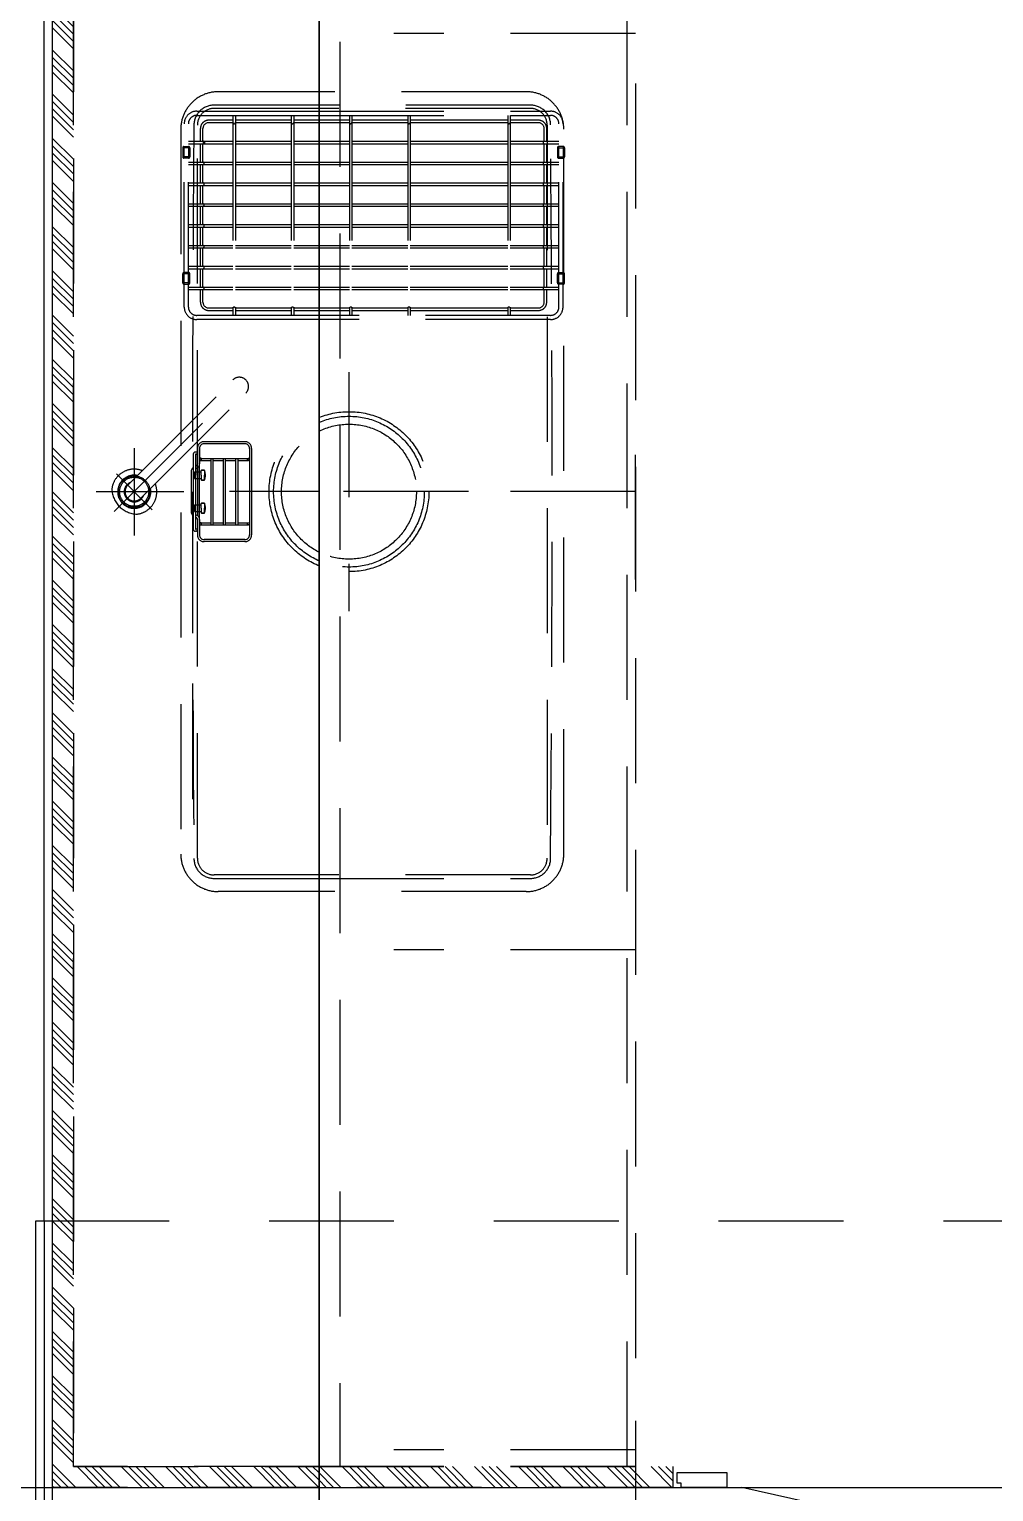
# Model space of a CAD drawing. Header units: millimetres. Extents: x 6886222 to 6919728, y 230959 to 276095.
# Drawn here: x 6906420 to 6907579, y 245364 to 247119 of the extents above; entities that cross this region are included whole.
import ezdxf
from ezdxf.xclip import XClip

# ---------------------------------------------------------------- set-up
doc = ezdxf.new("R2010")
doc.units = ezdxf.units.MM
doc.header["$LTSCALE"] = 100
doc.header["$XCLIPFRAME"] = 2
for name, pattern in [('ST-DASH', [2.7, 1.5, -1.2]), ('U-74D-EX$0$CEN', [62, 60, -1, 0, -1]), ('U-74D-EX$0$HID', [2.3, 1.5, -0.8]), ('Udw-301-L-TF$0$HID', [2.3, 1.5, -0.8])]:
    doc.linetypes.add(name, pattern=pattern)
for name, color, linetype in [('BP', 7, 'Continuous'), ('U-74D-EX$0$C-DOOR', 1, 'Continuous'), ('U-74D-EX$0$CEN', 1, 'U-74D-EX$0$CEN'), ('U-74D-EX$0$DOR', 4, 'Continuous'), ('U-74D-EX$0$FUR_미설치가구', 8, 'U-74D-EX$0$HID'), ('Udw-301-L-TF$0$COL', 2, 'Continuous'), ('Udw-301-L-TF$0$FUR_미설치가구', 8, 'Udw-301-L-TF$0$HID'), ('Udw-301-L-TF$0$INSUL_line', 8, 'Continuous'), ('결로방지', 4, 'ST-DASH')]:
    doc.layers.add(name, color=color, linetype=linetype)
for name, color, linetype, plot in [('CUT-LINE', 105, 'Continuous', False), ('U-74D-EX$0$MC', 152, 'Continuous', False), ('Udw-301-L-TF$0$CUT-LINE', 105, 'Continuous', False), ('Udw-301-L-TF$0$MC', 152, 'Continuous', False)]:
    doc.layers.add(name, color=color, linetype=linetype, plot=plot)
pattern_1 = [(225, (-282581.99, -505929.99), (26.5165043, -26.5165043), []), (225, (-282590.83, -505929.99), (26.5165043, -26.5165043), []), (225, (-282599.67, -505929.99), (26.5165043, -26.5165043), []), (225, (-282608.508, -505929.99), (26.5165043, -26.5165043), [])]

# ---------------------------------------------------------------- blocks, each defined once
blk = doc.blocks.new('Udw-301-L-TF$0$74D_주방가구_1')
at = {"layer": 'Udw-301-L-TF$0$FUR_미설치가구', "linetype": 'Udw-301-L-TF$0$HID'}
h = blk.add_hatch(dxfattribs=at)
h.set_pattern_fill('ANSI34', color=256, scale=50, angle=180)
h.set_pattern_definition(pattern_1)
h.paths.add_polyline_path([(-3000, -745), (-2975, -745), (-2975, -25), (-25, -25), (-25, -2480), (0, -2480), (0, 0), (-3000, 0)])
for p, q in [((-1805.1, -157.5), (-1805.1, -52.5)), ((-1829, -74.1), (-1667.1, -236)), ((-1826.7, -119.7), (-1783.6, -76.6)), ((-1752.6, -98), (-1857.6, -98)), ((-1797.2, -90.2), (-1671, -216.5)), ((-1812.9, -105.9), (-1686.7, -232.2)), ((-1370, -154), (-2240, -154)), ((-1556, -157.8), (-1556, -163.4)), ((-1556, -157.8), (-1542, -157.8)), ((-1554.5, -156.3), (-1543.5, -156.3)), ((-1554.5, -164.9), (-1554.5, -156.3)), ((-1543.5, -164.9), (-1543.5, -156.3)), ((-1542, -163.4), (-1542, -157.8)), ((-1404.8, -163.4), (-1404.8, -157.8)), ((-1390.8, -157.8), (-1404.8, -157.8)), ((-1392.3, -156.3), (-1403.3, -156.3)), ((-1403.3, -164.9), (-1403.3, -156.3)), ((-1392.3, -164.9), (-1392.3, -156.3)), ((-1390.8, -157.8), (-1390.8, -163.4)), ((-2245, -174), (-1365, -174)), ((-1805.1, -168), (-2174, -168)), ((-1838.3, -174), (-1857, -174)), ((-1852.5, -172.8), (-1852.5, -171.5)), ((-1760, -169), (-1850, -169)), ((-1850, -172.8), (-1850, -172)), ((-1760.5, -171.5), (-1849.5, -171.5)), ((-1836.3, -172.9), (-1835.3, -171.5)), ((-1834.2, -174.3), (-1832.3, -171.5)), ((-1776, -174), (-1834, -174)), ((-1833.7, -169), (-1833.5, -168.7)), ((-1780.7, -166.5), (-1829.3, -166.5)), ((-1828.8, -170.6), (-1828.8, -178.6)), ((-1824.8, -170.6), (-1828.8, -170.6)), ((-1824.8, -170.6), (-1820.8, -170.6)), ((-1820.8, -170.6), (-1820.8, -178.6)), ((-1789.2, -170.6), (-1789.2, -178.6)), ((-1785.2, -170.6), (-1789.2, -170.6)), ((-1785.2, -170.6), (-1781.2, -170.6)), ((-1781.2, -170.6), (-1781.2, -178.6)), ((-1775.8, -174.3), (-1777.7, -171.5)), ((-1776.3, -169), (-1776.5, -168.7)), ((-1773.7, -172.9), (-1774.7, -171.5)), ((-1753, -174), (-1771.7, -174)), ((-1760, -172.8), (-1760, -172)), ((-1757.5, -172.8), (-1757.5, -171.5)), ((-1598.4, -598.1), (-1598.4, -173.1)), ((-1593.4, -598.1), (-1593.4, -173.1)), ((-1583.4, -158.1), (-1363.4, -158.1)), ((-1583.4, -163.1), (-1363.4, -163.1)), ((-1562.4, -163.1), (-1562.4, -216.6)), ((-1559.4, -163.1), (-1559.4, -216.6)), ((-1556, -163.4), (-1542, -163.4)), ((-1554.5, -164.9), (-1543.5, -164.9)), ((-1537.4, -163.1), (-1537.4, -216.6)), ((-1534.4, -163.1), (-1534.4, -216.6)), ((-1512.4, -163.1), (-1512.4, -216.6)), ((-1509.4, -163.1), (-1509.4, -216.6)), ((-1487.4, -163.1), (-1487.4, -216.6)), ((-1484.4, -163.1), (-1484.4, -216.6)), ((-1462.4, -163.1), (-1462.4, -216.6)), ((-1459.4, -163.1), (-1459.4, -216.6)), ((-1437.4, -163.1), (-1437.4, -216.6)), ((-1434.4, -163.1), (-1434.4, -216.6)), ((-1412.4, -163.1), (-1412.4, -216.6)), ((-1409.4, -163.1), (-1409.4, -216.6)), ((-1390.8, -163.4), (-1404.8, -163.4)), ((-1392.3, -164.9), (-1403.3, -164.9)), ((-1387.4, -163.1), (-1387.4, -216.6)), ((-1384.4, -163.1), (-1384.4, -216.6)), ((-1353.4, -173.1), (-1353.4, -598.1)), ((-1348.4, -173.1), (-1348.4, -598.1)), ((-1865, -231), (-1865, -182)), ((-1862.5, -231), (-1862.5, -182)), ((-1838.3, -176.5), (-1857, -176.5)), ((-1845, -177.8), (-1845, -235.3)), ((-1845, -190.3), (-1765, -190.3)), ((-1845, -192.8), (-1765, -192.8)), ((-1842.5, -177.8), (-1842.5, -190.3)), ((-1842.5, -192.8), (-1842.5, -205.3)), ((-1838.3, -176.5), (-1771.7, -176.5)), ((-1830.8, -179.1), (-1830.8, -182.2)), ((-1830.8, -182.2), (-1830.8, -179.1)), ((-1830.6, -182.6), (-1824.8, -182.6)), ((-1824.8, -178.6), (-1830.3, -178.6)), ((-1824.8, -178.6), (-1819.3, -178.6)), ((-1818.9, -182.6), (-1824.8, -182.6)), ((-1818.8, -179.1), (-1818.8, -182.2)), ((-1818.8, -182.2), (-1818.8, -179.1)), ((-1791.2, -179.1), (-1791.2, -182.2)), ((-1791.2, -182.2), (-1791.2, -179.1)), ((-1791.1, -182.6), (-1785.2, -182.6)), ((-1785.2, -178.6), (-1790.7, -178.6)), ((-1785.2, -178.6), (-1779.7, -178.6)), ((-1779.4, -182.6), (-1785.2, -182.6)), ((-1779.2, -179.1), (-1779.2, -182.2)), ((-1779.2, -182.2), (-1779.2, -179.1)), ((-1753, -176.5), (-1771.7, -176.5)), ((-1767.5, -177.8), (-1767.5, -190.3)), ((-1767.5, -192.8), (-1767.5, -205.3)), ((-1765, -177.8), (-1765, -235.3)), ((-1747.5, -231), (-1747.5, -182)), ((-1745, -231), (-1745, -182)), ((-1587.5, -187.6), (-1587.5, -216.6)), ((-1584.5, -187.6), (-1584.5, -216.6)), ((-1577.5, -177.6), (-1562.4, -177.6)), ((-1577.5, -180.6), (-1562.4, -180.6)), ((-1559.4, -177.6), (-1537.4, -177.6)), ((-1559.4, -180.6), (-1537.4, -180.6)), ((-1534.4, -177.6), (-1512.4, -177.6)), ((-1534.4, -180.6), (-1512.4, -180.6)), ((-1509.4, -177.6), (-1487.4, -177.6)), ((-1509.4, -180.6), (-1487.4, -180.6)), ((-1484.4, -177.6), (-1462.4, -177.6)), ((-1484.4, -180.6), (-1462.4, -180.6)), ((-1459.4, -177.6), (-1437.4, -177.6)), ((-1459.4, -180.6), (-1437.4, -180.6)), ((-1434.4, -177.6), (-1412.4, -177.6)), ((-1434.4, -180.6), (-1412.4, -180.6)), ((-1409.4, -177.6), (-1387.4, -177.6)), ((-1409.4, -180.6), (-1387.4, -180.6)), ((-1385.9, -180.6), (-1385.9, -183.1)), ((-1384.4, -177.6), (-1369.2, -177.6)), ((-1384.4, -180.6), (-1369.2, -180.6)), ((-1362.2, -216.6), (-1362.2, -187.6)), ((-1359.2, -216.6), (-1359.2, -187.6)), ((-2285, -569), (-2285, -199)), ((-2285, -569), (-2285, -199)), ((-2265, -574), (-2265, -194)), ((-2265, -574), (-2265, -194)), ((-1845, -205.3), (-1765, -205.3)), ((-1845, -207.8), (-1765, -207.8)), ((-1842.5, -207.8), (-1842.5, -220.3)), ((-1767.5, -207.8), (-1767.5, -220.3)), ((-1345, -574), (-1345, -194)), ((-1325, -569), (-1325, -199)), ((-1845, -220.3), (-1765, -220.3)), ((-1845, -222.8), (-1765, -222.8)), ((-1842.5, -222.8), (-1842.5, -235.3)), ((-1805, -499.4), (-1805, -212.6)), ((-1767.5, -222.8), (-1767.5, -235.3)), ((-1353.4, -216.6), (-1593.4, -216.6)), ((-1353.4, -219.6), (-1593.4, -219.6)), ((-1587.5, -219.6), (-1587.5, -286.6)), ((-1584.5, -219.5), (-1584.5, -286.6)), ((-1562.4, -219.6), (-1562.4, -286.6)), ((-1559.4, -219.6), (-1559.4, -286.6)), ((-1537.4, -219.6), (-1537.4, -286.6)), ((-1534.4, -219.6), (-1534.4, -286.6)), ((-1512.4, -219.6), (-1512.4, -286.6)), ((-1509.4, -219.6), (-1509.4, -286.6)), ((-1487.4, -219.6), (-1487.4, -286.6)), ((-1484.4, -219.6), (-1484.4, -286.6)), ((-1462.4, -219.6), (-1462.4, -286.6)), ((-1459.4, -219.6), (-1459.4, -286.6)), ((-1437.4, -219.6), (-1437.4, -286.6)), ((-1434.4, -219.6), (-1434.4, -286.6)), ((-1412.4, -219.6), (-1412.4, -286.6)), ((-1409.4, -219.6), (-1409.4, -286.6)), ((-1387.4, -219.6), (-1387.4, -286.6)), ((-1384.4, -219.6), (-1384.4, -286.6)), ((-1362.2, -286.6), (-1362.2, -219.5)), ((-1359.2, -286.6), (-1359.2, -219.6)), ((-1753, -236.5), (-1857, -236.5)), ((-1753, -239), (-1857, -239)), ((-1353.4, -286.6), (-1593.4, -286.6)), ((-1353.4, -289.6), (-1593.4, -289.6)), ((-1587.5, -289.6), (-1587.5, -356.6)), ((-1584.5, -289.5), (-1584.5, -356.6)), ((-1562.4, -289.6), (-1562.4, -356.6)), ((-1559.4, -289.6), (-1559.4, -356.6)), ((-1537.4, -289.6), (-1537.4, -356.6)), ((-1534.4, -289.6), (-1534.4, -356.6)), ((-1512.4, -289.6), (-1512.4, -356.6)), ((-1509.4, -289.6), (-1509.4, -356.6)), ((-1487.4, -289.6), (-1487.4, -356.6)), ((-1484.4, -289.6), (-1484.4, -356.6)), ((-1462.4, -289.6), (-1462.4, -356.6)), ((-1459.4, -289.6), (-1459.4, -356.6)), ((-1437.4, -289.6), (-1437.4, -356.6)), ((-1434.4, -289.6), (-1434.4, -356.6)), ((-1412.4, -289.6), (-1412.4, -356.6)), ((-1409.4, -289.6), (-1409.4, -356.6)), ((-1387.4, -289.6), (-1387.4, -356.6)), ((-1384.4, -289.6), (-1384.4, -356.6)), ((-1362.2, -356.6), (-1362.2, -289.5)), ((-1359.2, -356.6), (-1359.2, -289.6))]:
    blk.add_line(p, q, dxfattribs=at)
for points in [[(-25, -2480), (-25, -25), (-2975, -25), (-2975, -745), (-3000, -745), (-3000, 0), (0, 0), (0, -2480)], [(-2975, -700), (-2975, -25), (-25, -25), (-25, -2500), (-1880, -2500), (-1880, -1800), (-625, -1800), (-625, -700)]]:
    blk.add_lwpolyline(points, close=True, dxfattribs=at)
blk.add_lwpolyline([(-2975, -25), (-345, -25), (-345, -345), (-2975, -345), (-2975, -25)], dxfattribs=at)
blk.add_lwpolyline([(-2269.1, -574.2, 0.411495), (-2245.4, -598.2, 0.004118), (-1364.9, -598.2, 0.411495), (-1341.1, -574.2), (-1341.1, -193.8, 0.411495), (-1364.9, -169.8, 0.004118), (-2245.4, -169.8, 0.411495), (-2269.1, -193.8)], format="xyb", close=True, dxfattribs=at)
for centre, radius in [((-1805.1, -98), 19), ((-1805.1, -98), 17.5), ((-1843.7, -235.3), 1.25), ((-1766.2, -235.3), 1.25), ((-1805, -356), 96), ((-1805, -356), 90.5), ((-1805, -356), 81)]:
    blk.add_circle(centre, radius, dxfattribs=at)
for centre, radius, start, end in [((-1800.8, -102.4), 31.2, 91.9219, 178.0781), ((-1805.1, -98.1), 19.9, 348.903, 281.097), ((-1805.1, -98.1), 12.1, 21.1475, 248.8525), ((-1805.1, -98.1), 11.1, 45, 225), ((-1805.1, -98.1), 27.1, 339.2269, 83.1244), ((-1805.1, -98.1), 27.1, 186.8756, 290.7731), ((-2240, -199), 45, 90, 180), ((-2240, -199), 45, 90, 180), ((-1554.5, -157.8), 1.5, 90, 180), ((-1543.5, -157.8), 1.5, 0, 90), ((-1403.3, -157.8), 1.5, 90, 180), ((-1392.3, -157.8), 1.5, 0, 90), ((-1370, -199), 45, 0, 90), ((-2245, -194), 20, 90, 180), ((-2245, -194), 20, 90, 180), ((-1857, -182), 8, 90, 180), ((-1850, -171.5), 2.5, 90, 180), ((-1851.2, -172.8), 1.25, 180, 0), ((-1849.5, -172), 0.5, 90, 180), ((-1838.3, -171.5), 2.5, 270, 326.3099), ((-1838.3, -171.5), 5, 270, 326.3099), ((-1829.3, -171.5), 5, 90, 146.3099), ((-1780.7, -171.5), 5, 33.6901, 90), ((-1771.7, -171.5), 5, 213.6901, 270), ((-1771.7, -171.5), 2.5, 213.6901, 270), ((-1760.5, -172), 0.5, 0, 90), ((-1760, -171.5), 2.5, 0, 90), ((-1758.7, -172.8), 1.25, 180, 0), ((-1753, -182), 8, 0, 90), ((-1583.4, -173.1), 15, 90, 180), ((-1583.4, -173.1), 10, 90, 180), ((-1554.5, -163.4), 1.5, 180, 270), ((-1543.5, -163.4), 1.5, 270, 0), ((-1403.3, -163.4), 1.5, 180, 270), ((-1392.3, -163.4), 1.5, 270, 0), ((-1365, -194), 20, 0, 90), ((-1363.4, -173.1), 15, 0, 90), ((-1363.4, -173.1), 10, 0, 90), ((-1857, -182), 5.5, 90, 180), ((-1843.7, -177.8), 1.25, 0, 180), ((-1843.7, -177.8), 1.25, 180, 0), ((-1830.3, -179.1), 0.5, 90, 180), ((-1830.3, -182.2), 0.5, 187.2163, 242.5465), ((-1824.7, -165.2), 18.4, 251.7251, 269.9278), ((-1824.8, -165.2), 18.4, 270.0722, 288.2749), ((-1819.3, -179.1), 0.5, 0, 90), ((-1819.2, -182.2), 0.5, 297.4535, 352.7837), ((-1790.7, -179.1), 0.5, 90, 180), ((-1790.8, -182.2), 0.5, 187.2163, 242.5465), ((-1785.2, -165.2), 18.4, 251.7251, 269.9278), ((-1785.3, -165.2), 18.4, 270.0722, 288.2749), ((-1779.7, -179.1), 0.5, 0, 90), ((-1779.7, -182.2), 0.5, 297.4535, 352.7837), ((-1766.2, -177.8), 1.25, 0, 180), ((-1766.2, -177.8), 1.25, 180, 0), ((-1753, -182), 5.5, 0, 90), ((-1577.5, -187.6), 10, 90, 180), ((-1577.5, -187.6), 7, 90, 180), ((-1560.9, -180.6), 1.5, 180, 0), ((-1535.9, -180.6), 1.5, 180, 0), ((-1510.9, -180.6), 1.5, 180, 0), ((-1485.9, -180.6), 1.5, 180, 0), ((-1460.9, -180.6), 1.5, 180, 0), ((-1435.9, -180.6), 1.5, 180, 0), ((-1410.9, -180.6), 1.5, 180, 0), ((-1385.9, -180.6), 1.5, 180, 0), ((-1369.2, -187.6), 10, 0, 90), ((-1369.2, -187.6), 7, 0, 90), ((-1678.8, -224.3), 11.1, 225, 45), ((-1584.9, -218.1), 1.5, 270, 90), ((-1361.9, -218.1), 1.5, 90, 270), ((-1857, -231), 8, 180, 270), ((-1857, -231), 5.5, 180, 270), ((-1753, -231), 8, 270, 0), ((-1753, -231), 5.5, 270, 0), ((-1584.9, -288.1), 1.5, 270, 90), ((-1361.9, -288.1), 1.5, 90, 270)]:
    blk.add_arc(centre, radius, start, end, dxfattribs=at)
blk = doc.blocks.new('Udw-301-L-TF', base_point=(-290, 0))
at = {"layer": 'Udw-301-L-TF$0$COL'}
blk.add_line((-20, -2880), (-20, -505), dxfattribs=at)
blk.add_lwpolyline([(-20, -3330), (-30, -3330), (-30, -2880), (-20, -2880)], dxfattribs=at)
at = {"layer": 'Udw-301-L-TF$0$CUT-LINE'}
blk.add_lwpolyline([(-890, -7769.8), (310, -7770.2), (310, 325), (-890, 325)], close=True, dxfattribs=at)
at = {"layer": 'Udw-301-L-TF$0$INSUL_line'}
blk.add_line((-20, -2880), (-20, -3330), dxfattribs=at)
at = {"layer": 'Udw-301-L-TF$0$MC'}
for p, q in [((-10, -6215), (-10, 200)), ((-145, -3200), (310, -3200)), ((-145, -3200), (310, -3200))]:
    blk.add_line(p, q, dxfattribs=at)
at = {"rotation": 90}
blk.add_blockref('Udw-301-L-TF$0$74D_주방가구_1', (-10, -200), dxfattribs=at)
blk = doc.blocks.new('U-74D-EX$0$A$Cc7b664ce')
at = {"layer": 'U-74D-EX$0$C-DOOR'}
blk.add_lwpolyline([(180, 855.5), (180, 45), (0, 847.3), (0, 52.7)], close=True, dxfattribs=at)
at = {"layer": 'U-74D-EX$0$DOR'}
blk.add_line((0, 865), (0, 35), dxfattribs=at)
blk.add_lwpolyline([(-18, 925), (-18, 865), (0, 865), (0, 920), (-5, 920), (-5, 925)], close=True, dxfattribs=at)
blk.add_lwpolyline([(0.5, 900), (0, 900), (0, 899.5)], dxfattribs=at)
blk = doc.blocks.new('U-74D-EX$0$74D_주방가구_1')
at = {"layer": 'U-74D-EX$0$FUR_미설치가구', "linetype": 'U-74D-EX$0$HID'}
h = blk.add_hatch(dxfattribs=at)
h.set_pattern_fill('ANSI34', color=256, scale=50, angle=180)
h.set_pattern_definition(pattern_1)
h.paths.add_polyline_path([(-3000, -745), (-2975, -745), (-2975, -25), (-25, -25), (-25, -2480), (0, -2480), (0, 0), (-3000, 0)])
for p, q in [((-1598.4, -598.1), (-1598.4, -173.1)), ((-1593.4, -598.1), (-1593.4, -173.1)), ((-1353.4, -173.1), (-1353.4, -598.1)), ((-1348.4, -173.1), (-1348.4, -598.1)), ((-2285, -569), (-2285, -199)), ((-2285, -569), (-2285, -199)), ((-2265, -574), (-2265, -194)), ((-2265, -574), (-2265, -194)), ((-1345, -574), (-1345, -194)), ((-1325, -569), (-1325, -199)), ((-1805, -499.4), (-1805, -212.6)), ((-1587.5, -289.6), (-1587.5, -356.6)), ((-1584.5, -289.5), (-1584.5, -356.6)), ((-1562.4, -289.6), (-1562.4, -356.6)), ((-1559.4, -289.6), (-1559.4, -356.6)), ((-1537.4, -289.6), (-1537.4, -356.6)), ((-1534.4, -289.6), (-1534.4, -356.6)), ((-1512.4, -289.6), (-1512.4, -356.6)), ((-1509.4, -289.6), (-1509.4, -356.6)), ((-1487.4, -289.6), (-1487.4, -356.6)), ((-1484.4, -289.6), (-1484.4, -356.6)), ((-1462.4, -289.6), (-1462.4, -356.6)), ((-1459.4, -289.6), (-1459.4, -356.6)), ((-1437.4, -289.6), (-1437.4, -356.6)), ((-1434.4, -289.6), (-1434.4, -356.6)), ((-1412.4, -289.6), (-1412.4, -356.6)), ((-1409.4, -289.6), (-1409.4, -356.6)), ((-1387.4, -289.6), (-1387.4, -356.6)), ((-1384.4, -289.6), (-1384.4, -356.6)), ((-1362.2, -356.6), (-1362.2, -289.5)), ((-1359.2, -356.6), (-1359.2, -289.6)), ((-1661.6, -356), (-1948.4, -356)), ((-1353.4, -356.6), (-1593.4, -356.6)), ((-1353.4, -359.6), (-1593.4, -359.6)), ((-1587.5, -359.6), (-1587.5, -426.6)), ((-1584.5, -359.5), (-1584.5, -426.6)), ((-1562.4, -359.6), (-1562.4, -426.6)), ((-1559.4, -359.6), (-1559.4, -426.6)), ((-1537.4, -359.6), (-1537.4, -426.6)), ((-1534.4, -359.6), (-1534.4, -426.6)), ((-1512.4, -359.6), (-1512.4, -426.6)), ((-1509.4, -359.6), (-1509.4, -426.6)), ((-1487.4, -359.6), (-1487.4, -426.6)), ((-1484.4, -359.6), (-1484.4, -426.6)), ((-1462.4, -359.6), (-1462.4, -426.6)), ((-1459.4, -359.6), (-1459.4, -426.6)), ((-1437.4, -359.6), (-1437.4, -426.6)), ((-1434.4, -359.6), (-1434.4, -426.6)), ((-1412.4, -359.6), (-1412.4, -426.6)), ((-1409.4, -359.6), (-1409.4, -426.6)), ((-1387.4, -359.6), (-1387.4, -426.6)), ((-1384.4, -359.6), (-1384.4, -426.6)), ((-1362.2, -426.6), (-1362.2, -359.5)), ((-1359.2, -426.6), (-1359.2, -359.6)), ((-2955, -700), (-2955, -410)), ((-2355, -700), (-2355, -410)), ((-1805, -700), (-1805, -410)), ((-1255, -700), (-1255, -410)), ((-1353.4, -426.6), (-1593.4, -426.6)), ((-1353.4, -429.6), (-1593.4, -429.6)), ((-1587.5, -429.6), (-1587.5, -546.6)), ((-1584.5, -429.5), (-1584.5, -546.6)), ((-1562.4, -429.6), (-1562.4, -546.6)), ((-1559.4, -429.6), (-1559.4, -546.6)), ((-1537.4, -429.6), (-1537.4, -546.6)), ((-1534.4, -429.6), (-1534.4, -546.6)), ((-1512.4, -429.6), (-1512.4, -546.6)), ((-1509.4, -429.6), (-1509.4, -546.6)), ((-1487.4, -429.6), (-1487.4, -546.6)), ((-1484.4, -429.6), (-1484.4, -546.6)), ((-1462.4, -429.6), (-1462.4, -546.6)), ((-1459.4, -429.6), (-1459.4, -546.6)), ((-1437.4, -429.6), (-1437.4, -546.6)), ((-1434.4, -429.6), (-1434.4, -546.6)), ((-1412.4, -429.6), (-1412.4, -546.6)), ((-1409.4, -429.6), (-1409.4, -546.6)), ((-1387.4, -429.6), (-1387.4, -546.6)), ((-1384.4, -429.6), (-1384.4, -546.6)), ((-1362.2, -546.6), (-1362.2, -429.5)), ((-1359.2, -546.6), (-1359.2, -429.6)), ((-1353.4, -546.6), (-1593.4, -546.6)), ((-1353.4, -549.6), (-1593.4, -549.6)), ((-1587.5, -549.6), (-1587.5, -583.5)), ((-1584.5, -549.5), (-1584.5, -583.5)), ((-1562.4, -549.6), (-1562.4, -608.1)), ((-1559.4, -549.6), (-1559.4, -608.1)), ((-1537.4, -549.6), (-1537.4, -608.1)), ((-1534.4, -549.6), (-1534.4, -608.1)), ((-1512.4, -549.6), (-1512.4, -608.1)), ((-1509.4, -549.6), (-1509.4, -608.1)), ((-1487.4, -549.6), (-1487.4, -608.1)), ((-1484.4, -549.6), (-1484.4, -608.1)), ((-1462.4, -549.6), (-1462.4, -608.1)), ((-1459.4, -549.6), (-1459.4, -608.1)), ((-1437.4, -549.6), (-1437.4, -608.1)), ((-1434.4, -549.6), (-1434.4, -608.1)), ((-1412.4, -549.6), (-1412.4, -608.1)), ((-1409.4, -549.6), (-1409.4, -608.1)), ((-1387.4, -549.6), (-1387.4, -608.1)), ((-1384.4, -549.6), (-1384.4, -608.1)), ((-1362.2, -583.5), (-1362.2, -549.5)), ((-1359.2, -583.5), (-1359.2, -549.6)), ((-1365, -594), (-2245, -594)), ((-1577.5, -590.5), (-1562.4, -590.5)), ((-1577.5, -593.5), (-1562.4, -593.5)), ((-1559.4, -590.5), (-1537.4, -590.5)), ((-1559.4, -593.5), (-1537.4, -593.5)), ((-1534.4, -590.5), (-1512.4, -590.5)), ((-1534.4, -593.5), (-1512.4, -593.5)), ((-1509.4, -590.5), (-1487.4, -590.5)), ((-1509.4, -593.5), (-1487.4, -593.5)), ((-1484.4, -590.5), (-1462.4, -590.5)), ((-1484.4, -593.5), (-1462.4, -593.5)), ((-1459.4, -590.5), (-1437.4, -590.5)), ((-1459.4, -593.5), (-1437.4, -593.5)), ((-1434.4, -590.5), (-1412.4, -590.5)), ((-1434.4, -593.5), (-1412.4, -593.5)), ((-1409.4, -590.5), (-1387.4, -590.5)), ((-1409.4, -593.5), (-1387.4, -593.5)), ((-1384.4, -590.5), (-1369.2, -590.5)), ((-1384.4, -593.5), (-1369.2, -593.5)), ((-2240, -614), (-1370, -614)), ((-1583.4, -608.1), (-1363.4, -608.1)), ((-1583.4, -613.1), (-1363.4, -613.1)), ((-1556, -613.4), (-1556, -607.8)), ((-1556, -607.8), (-1542, -607.8)), ((-1556, -613.4), (-1542, -613.4)), ((-1554.5, -606.3), (-1543.5, -606.3)), ((-1554.5, -606.3), (-1554.5, -614.9)), ((-1543.5, -606.3), (-1543.5, -614.9)), ((-1542, -607.8), (-1542, -613.4)), ((-1404.8, -607.8), (-1404.8, -613.4)), ((-1390.8, -607.8), (-1404.8, -607.8)), ((-1390.8, -613.4), (-1404.8, -613.4)), ((-1392.3, -606.3), (-1403.3, -606.3)), ((-1403.3, -606.3), (-1403.3, -614.9)), ((-1392.3, -606.3), (-1392.3, -614.9)), ((-1390.8, -613.4), (-1390.8, -607.8)), ((-1554.5, -614.9), (-1543.5, -614.9)), ((-1392.3, -614.9), (-1403.3, -614.9)), ((-1910.6, -700), (-1699.6, -700))]:
    blk.add_line(p, q, dxfattribs=at)
for points in [[(-25, -2480), (-25, -25), (-2975, -25), (-2975, -745), (-3000, -745), (-3000, 0), (0, 0), (0, -2480)], [(-2975, -700), (-2975, -25), (-25, -25), (-25, -2500), (-1880, -2500), (-1880, -1800), (-625, -1800), (-625, -700)]]:
    blk.add_lwpolyline(points, close=True, dxfattribs=at)
for points in [[(-2975, -25), (-345, -25), (-345, -345), (-2975, -345), (-2975, -25)], [(-2975, -690), (-615, -690), (-615, -1810), (-1870, -1810), (-1870, -2490), (-345, -2490)]]:
    blk.add_lwpolyline(points, dxfattribs=at)
blk.add_lwpolyline([(-2269.1, -574.2, 0.411495), (-2245.4, -598.2, 0.004118), (-1364.9, -598.2, 0.411495), (-1341.1, -574.2), (-1341.1, -193.8, 0.411495), (-1364.9, -169.8, 0.004118), (-2245.4, -169.8, 0.411495), (-2269.1, -193.8)], format="xyb", close=True, dxfattribs=at)
for radius in [96, 90.5, 81]:
    blk.add_circle((-1805, -356), radius, dxfattribs=at)
for centre, radius, start, end in [((-1584.9, -358.1), 1.5, 270, 90), ((-1361.9, -358.1), 1.5, 90, 270), ((-1584.9, -428.1), 1.5, 270, 90), ((-1361.9, -428.1), 1.5, 90, 270), ((-1584.9, -548.1), 1.5, 270, 90), ((-1361.9, -548.1), 1.5, 90, 270), ((-2240, -569), 45, 180, 270), ((-2240, -569), 45, 180, 270), ((-2245, -574), 20, 180, 270), ((-2245, -574), 20, 180, 270), ((-1370, -569), 45, 270, 0), ((-1365, -574), 20, 270, 0), ((-1577.5, -583.5), 10, 180, 270), ((-1577.5, -583.5), 7, 180, 270), ((-1560.9, -590.6), 1.5, 0, 180), ((-1535.9, -590.6), 1.5, 0, 180), ((-1510.9, -590.6), 1.5, 0, 180), ((-1485.9, -590.6), 1.5, 0, 180), ((-1460.9, -590.6), 1.5, 0, 180), ((-1435.9, -590.6), 1.5, 0, 180), ((-1410.9, -590.6), 1.5, 0, 180), ((-1385.9, -590.6), 1.5, 0, 180), ((-1369.2, -583.5), 10, 270, 0), ((-1369.2, -583.5), 7, 270, 0), ((-1583.4, -598.1), 15, 180, 270), ((-1583.4, -598.1), 10, 180, 270), ((-1554.5, -607.8), 1.5, 90, 180), ((-1554.5, -613.4), 1.5, 180, 270), ((-1543.5, -607.8), 1.5, 0, 90), ((-1543.5, -613.4), 1.5, 270, 0), ((-1403.3, -607.8), 1.5, 90, 180), ((-1403.3, -613.4), 1.5, 180, 270), ((-1392.3, -607.8), 1.5, 0, 90), ((-1392.3, -613.4), 1.5, 270, 0), ((-1363.4, -598.1), 15, 270, 0), ((-1363.4, -598.1), 10, 270, 0)]:
    blk.add_arc(centre, radius, start, end, dxfattribs=at)
blk = doc.blocks.new('U-74D-EX')
at = {"layer": 'U-74D-EX$0$CEN'}
blk.add_line((-3120, -835), (-4450, -835), dxfattribs=at)
at = {"layer": 'U-74D-EX$0$MC'}
blk.add_line((-3200, 200), (-3200, -2125), dxfattribs=at)
blk.add_line((-3200, 200), (-3200, -2125), dxfattribs=at)
blk.add_blockref('U-74D-EX$0$74D_주방가구_1', (-200, -135))
at = {"layer": 'U-74D-EX$0$DOR', "xscale": -1}
blk.add_blockref('U-74D-EX$0$A$Cc7b664ce', (-3200, -1810), dxfattribs=at)

msp = doc.modelspace()

# ---------------------------------------------------------------- block references
at = {"layer": 'BP'}
ref = msp.add_blockref('Udw-301-L-TF', (6906168.1, 248569.4), dxfattribs=at)
XClip(ref).set_block_clipping_path([(310.0000000028, -7769.8021301793), (-889.9999999972, -7770.1978698203), (-889.9999999972, 325.0000000014), (310.0000000028, 325.0000000014)])

# ---------------------------------------------------------------- next in the draw order: block references
ref = msp.add_blockref('U-74D-EX', (6906313.1, 248569.4), dxfattribs=dict(at, rotation=90))
XClip(ref).set_block_clipping_path([(6114.9999999985, -1385.0000000037), (6114.9999999983, -10114.9999999935), (-9310.0000000001, -10114.9999999935), (-9310.0000000001, -455.0000000037), (324.9999999999, -455.0000000037), (325.0000000001, -1385.0000000037)])

# ---------------------------------------------------------------- next in the draw order: linework, layer by layer
at = {"layer": 'CUT-LINE'}
msp.add_lwpolyline([(6907698.1, 254684.4), (6916428.1, 254684.4), (6916428.1, 239259.4), (6906768.1, 239259.4), (6906768.1, 248894.4), (6907698.1, 248894.4), (6907698.1, 254684.4)], dxfattribs=at)
msp.add_lwpolyline([(6906768.1, 240799.6), (6905568.1, 240799.2), (6905568.1, 248894.4), (6906768.1, 248894.4)], close=True, dxfattribs=at)
at = {"layer": '결로방지'}
msp.add_lwpolyline([(6906438.1, 245689.4), (6908678.1, 245689.4), (6908678.1, 245009.4), (6909133.1, 245009.4), (6909133.1, 244559.4)], dxfattribs=at)

doc.saveas('drawing.dxf')
